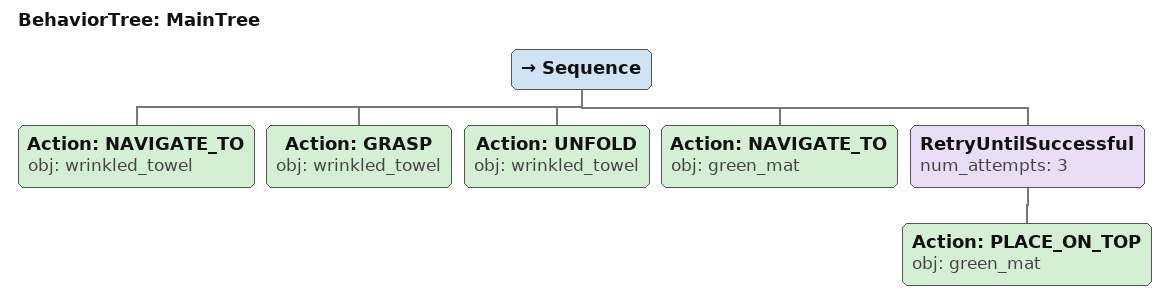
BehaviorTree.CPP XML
<root main_tree_to_execute="MainTree">
  <BehaviorTree ID="MainTree">
    <Sequence>
      <!-- Navigate to wrinkled_towel -->
      <Action ID="NAVIGATE_TO" obj="wrinkled_towel" />
      <!-- Grasp wrinkled_towel -->
      <Action ID="GRASP" obj="wrinkled_towel" />
      <!-- Unfold wrinkled_towel -->
      <Action ID="UNFOLD" obj="wrinkled_towel" />
      <!-- Navigate to green_mat -->
      <Action ID="NAVIGATE_TO" obj="green_mat" />
      <!-- Retry PLACE_ON_TOP green_mat up to 3 attempts -->
      <RetryUntilSuccessful num_attempts="3">
        <!-- Place on green_mat -->
        <Action ID="PLACE_ON_TOP" obj="green_mat" />
      </RetryUntilSuccessful>

    </Sequence>
  </BehaviorTree>
</root>
